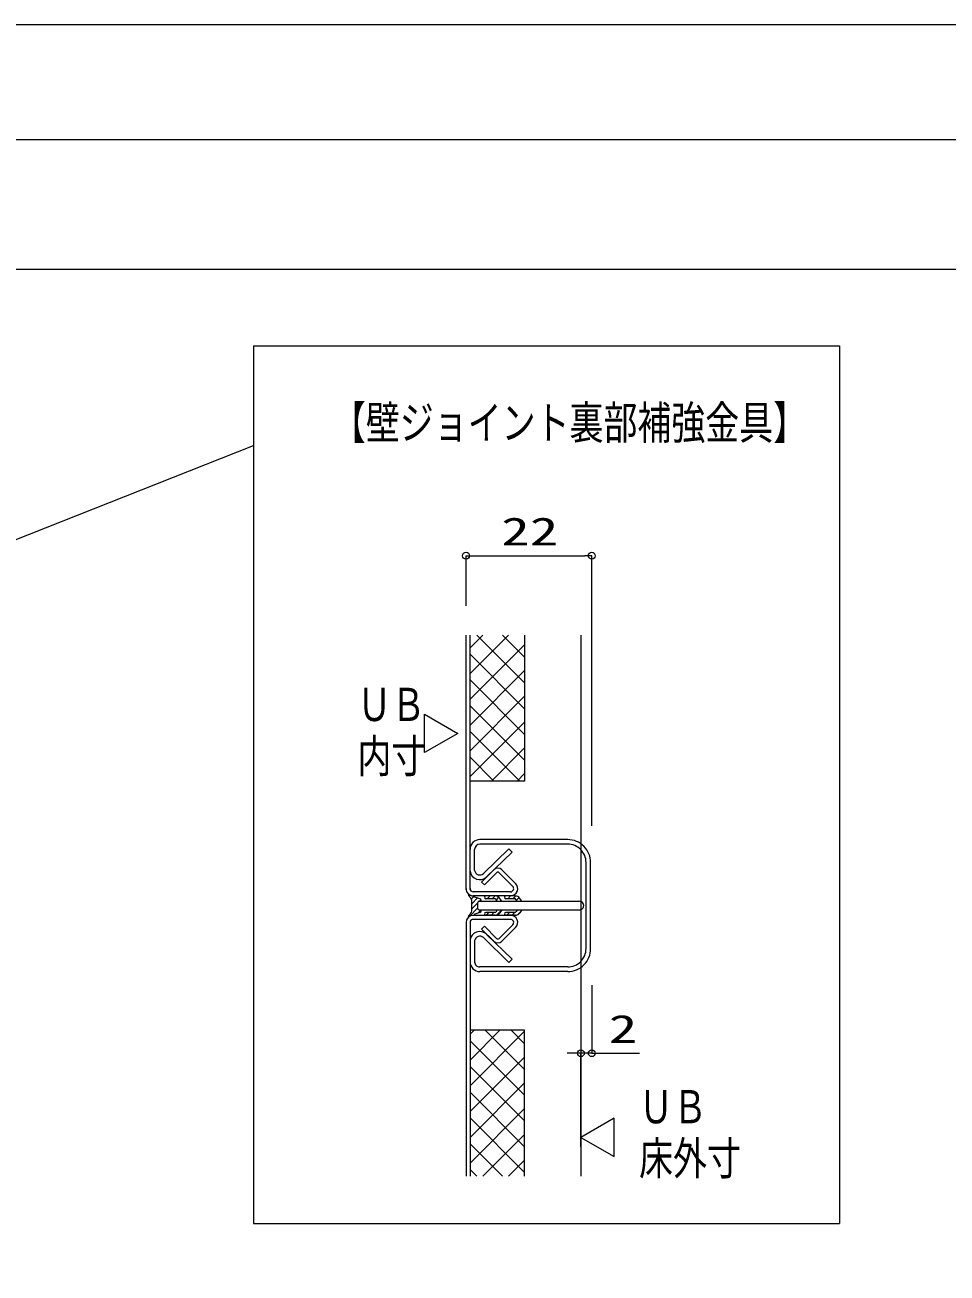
# Model space of a CAD drawing. Units: millimetres on the paper. Extents: x -305 to 305, y -152 to 152.
# Drawn here: x -180.8 to -100.5, y 39.8 to 148.5 of the extents above; entities that cross this region are included whole.
import ezdxf
from ezdxf.enums import TextEntityAlignment as Align

# ---------------------------------------------------------------- set-up
doc = ezdxf.new("R2010")
doc.units = ezdxf.units.MM
for name, color, linetype, lineweight in [('0-0_0', 7, 'Continuous', 9), ('0-1_VIEW0003', 7, 'Continuous', 9), ('0-2_VIEW0004', 7, 'Continuous', 9), ('0-4_図面枠', 3, 'Continuous', 9), ('0-5_DEFPOINTS', 7, 'Continuous', 9)]:
    doc.layers.add(name, color=color, linetype=linetype, lineweight=lineweight)
doc.styles.add('ＭＳ ゴシック', font='')
doc.styles.get('ＭＳ ゴシック').set_extended_font_data('MS Gothic')

# ---------------------------------------------------------------- blocks, each defined once
blk = doc.blocks.new('_ORIGIN')
at = {"layer": '0-0_0'}
blk.add_line((0, 0), (-1, 0), dxfattribs=at)
blk.add_circle((0, 0), 0.5, dxfattribs=at)

msp = doc.modelspace()

# ---------------------------------------------------------------- linework, layer by layer
at = {"layer": '0-0_0'}
for p, q in [((-142.044, 91.994), (-138.693, 95.346)), ((-142.044, 94.239), (-140.938, 95.346)), ((-137.294, 91.175), (-141.465, 95.346)), ((-137.294, 93.42), (-139.22, 95.346)), ((-142.044, 89.749), (-137.294, 94.499)), ((-137.294, 88.93), (-142.044, 93.68)), ((-142.044, 87.504), (-137.294, 92.254)), ((-137.294, 86.685), (-142.044, 91.435)), ((-142.044, 85.259), (-137.294, 90.009)), ((-137.294, 84.44), (-142.044, 89.19)), ((-142.044, 83.014), (-137.294, 87.764)), ((-137.724, 82.625), (-142.044, 86.945)), ((-140.188, 82.625), (-137.294, 85.519)), ((-139.969, 82.625), (-142.044, 84.7)), ((-137.943, 82.625), (-137.294, 83.274)), ((-142.126, 72.603), (-142.042, 72.687)), ((-141.922, 72.358), (-141.692, 72.588)), ((-141.894, 71.937), (-141.392, 72.439)), ((-141.894, 71.488), (-141.396, 71.986)), ((-141.232, 72.15), (-141.095, 72.287)), ((-140.558, 72.375), (-140.308, 72.625)), ((-140.109, 72.375), (-139.859, 72.625)), ((-139.753, 72.281), (-139.533, 72.502)), ((-139.436, 72.15), (-139.341, 72.245)), ((-139.038, 72.548), (-138.97, 72.616)), ((-138.762, 72.375), (-138.512, 72.625)), ((-138.313, 72.375), (-138.066, 72.622)), ((-137.994, 72.244), (-137.765, 72.474)), ((-137.64, 72.15), (-137.58, 72.21)), ((-142.107, 70.826), (-141.395, 71.538)), ((-141.364, 71.12), (-141.084, 71.4)), ((-140.661, 70.925), (-140.411, 71.175)), ((-140.212, 70.925), (-139.962, 71.175)), ((-139.751, 70.937), (-139.288, 71.4)), ((-138.865, 70.925), (-138.615, 71.175)), ((-138.416, 70.925), (-138.166, 71.175)), ((-137.927, 70.965), (-137.634, 71.258)), ((-142.044, 58.318), (-139.438, 60.925)), ((-142.044, 60.563), (-141.683, 60.925)), ((-137.294, 57.499), (-140.72, 60.925)), ((-137.294, 59.744), (-138.475, 60.925)), ((-142.044, 56.073), (-137.294, 60.823)), ((-137.294, 55.254), (-142.044, 60.004)), ((-142.044, 53.828), (-137.294, 58.578)), ((-137.294, 53.009), (-142.044, 57.759)), ((-142.044, 51.583), (-137.294, 56.333)), ((-137.294, 50.764), (-142.044, 55.514)), ((-142.044, 49.338), (-137.294, 54.088)), ((-137.294, 48.519), (-142.044, 53.269)), ((-140.933, 48.204), (-137.294, 51.843)), ((-139.224, 48.204), (-142.044, 51.024)), ((-138.688, 48.204), (-137.294, 49.598)), ((-141.469, 48.204), (-142.044, 48.779))]:
    msp.add_line(p, q, dxfattribs=at)
at = {"layer": '0-1_VIEW0003'}
for p, q in [((-142.394, 97.886), (-142.394, 102.254)), ((-141.794, 102.254), (-132.044, 102.254)), ((-131.444, 78.718), (-131.444, 102.254)), ((-142.044, 65.775), (-142.044, 64.175)), ((-131.444, 64.832), (-131.444, 58.915)), ((-132.994, 58.915), (-133.594, 58.915)), ((-132.394, 50.744), (-132.394, 58.915)), ((-131.444, 58.915), (-132.394, 58.915)), ((-131.444, 58.915), (-127.281, 58.915)), ((-130.844, 58.915), (-130.244, 58.915))]:
    msp.add_line(p, q, dxfattribs=at)
at = {"layer": '0-1_VIEW0003', "color": 134}
for p, q in [((-142.394, 73.175), (-142.394, 95.346)), ((-142.044, 73.175), (-142.044, 95.346)), ((-137.294, 95.346), (-137.294, 82.625)), ((-132.394, 95.346), (-132.394, 48.204)), ((-142.394, 73.175), (-142.394, 85.875)), ((-137.294, 82.625), (-142.044, 82.625)), ((-142.044, 74.875), (-142.044, 76.775)), ((-139.98, 74.887), (-141.041, 73.827)), ((-139.98, 74.887), (-141.041, 73.827)), ((-139.98, 74.887), (-141.041, 73.827)), ((-139.98, 74.887), (-141.041, 73.827)), ((-139.732, 74.64), (-140.793, 73.579)), ((-139.732, 74.64), (-140.793, 73.579)), ((-138.325, 73.444), (-139.521, 74.64)), ((-138.325, 73.444), (-139.521, 74.64)), ((-138.077, 73.692), (-139.272, 74.886)), ((-138.077, 73.692), (-139.272, 74.886)), ((-138.519, 72.975), (-141.769, 72.975)), ((-138.519, 72.975), (-141.769, 72.975)), ((-140.793, 73.579), (-141.041, 73.827)), ((-140.793, 73.579), (-141.041, 73.827)), ((-141.945, 72.395), (-142.179, 72.664)), ((-141.894, 71.305), (-141.894, 72.245)), ((-138.519, 72.625), (-141.769, 72.625)), ((-138.519, 72.625), (-141.769, 72.625)), ((-141.188, 72.373), (-141.625, 72.515)), ((-141.396, 72), (-141.396, 71.55)), ((-141.246, 72.15), (-132.521, 72.15)), ((-141.084, 72.15), (-141.084, 72.23)), ((-139.863, 72.625), (-140.66, 72.625)), ((-139.896, 72.375), (-140.66, 72.375)), ((-139.679, 72.149), (-139.773, 72.312)), ((-139.279, 72.149), (-139.446, 72.401)), ((-138.123, 72.625), (-138.923, 72.625)), ((-138.158, 72.375), (-138.923, 72.375)), ((-137.939, 72.149), (-138.02, 72.288)), ((-137.539, 72.149), (-137.706, 72.401)), ((-141.945, 71.155), (-142.179, 70.886)), ((-138.519, 70.925), (-141.769, 70.925)), ((-141.188, 71.177), (-141.625, 71.035)), ((-141.246, 71.4), (-132.521, 71.4)), ((-141.084, 71.32), (-141.084, 71.4)), ((-139.894, 71.176), (-140.659, 71.176)), ((-139.861, 70.926), (-140.659, 70.926)), ((-139.679, 71.4), (-139.772, 71.24)), ((-139.279, 71.4), (-139.445, 71.15)), ((-138.157, 71.176), (-138.921, 71.176)), ((-138.121, 70.926), (-138.921, 70.926)), ((-137.939, 71.4), (-138.018, 71.264)), ((-137.539, 71.4), (-137.705, 71.15)), ((-142.394, 70.375), (-142.394, 48.204)), ((-142.044, 70.375), (-142.044, 48.204)), ((-138.519, 70.575), (-141.769, 70.575)), ((-140.793, 69.971), (-141.041, 69.723)), ((-139.98, 68.663), (-141.041, 69.723)), ((-139.732, 68.91), (-140.793, 69.971)), ((-138.325, 70.106), (-139.52, 68.91)), ((-138.077, 69.858), (-139.274, 68.662)), ((-142.044, 68.675), (-142.044, 66.775)), ((-137.294, 60.925), (-142.044, 60.925)), ((-137.294, 48.204), (-137.294, 60.925))]:
    msp.add_line(p, q, dxfattribs=at)
at = {"layer": '0-1_VIEW0003', "color": 6}
for p, q in [((-133.544, 77.525), (-141.194, 77.525)), ((-142.044, 74.822), (-142.044, 76.675)), ((-141.644, 74.823), (-141.644, 76.675)), ((-133.544, 77.125), (-141.194, 77.125)), ((-140.887, 74.567), (-138.657, 76.721)), ((-140.609, 74.28), (-138.379, 76.433)), ((-138.379, 76.433), (-138.657, 76.721)), ((-131.944, 68.022), (-131.944, 75.528)), ((-131.544, 68.022), (-131.544, 75.528)), ((-142.044, 68.728), (-142.044, 66.875)), ((-141.644, 68.727), (-141.644, 66.875)), ((-140.887, 68.983), (-138.657, 66.829)), ((-133.544, 66.425), (-141.194, 66.425)), ((-133.544, 66.025), (-141.194, 66.025))]:
    msp.add_line(p, q, dxfattribs=at)
at = {"layer": '0-1_VIEW0003'}
for points in [[(-146.009, 85.104), (-146.009, 88.451), (-143.111, 86.777)], [(-129.497, 49.904), (-129.497, 53.251), (-132.394, 51.578)]]:
    msp.add_lwpolyline(points, close=True, dxfattribs=at)
at = {"layer": '0-1_VIEW0003', "color": 6}
msp.add_lwpolyline([(-140.609, 69.27), (-138.379, 67.117), (-138.657, 66.829)], dxfattribs=at)
for centre, radius, start, end in [((-141.194, 76.675), 0.85, 90, 180), ((-133.544, 75.525), 2, 359.92088, 90.00001), ((-141.194, 76.675), 0.45, 90, 180), ((-133.544, 75.525), 1.6, 359.92088, 90.00001), ((-141.2, 74.891), 0.85, 188.79644, 314), ((-141.2, 74.891), 0.45, 188.72024, 314), ((-141.2, 68.659), 0.85, 46, 171.20356), ((-141.2, 68.659), 0.45, 46, 171.27976), ((-133.544, 68.025), 2, 270, 0.07913), ((-133.544, 68.025), 1.6, 270, 0.07913), ((-141.194, 66.875), 0.85, 180, 270.00001), ((-141.194, 66.875), 0.45, 180, 270.00001)]:
    msp.add_arc(centre, radius, start, end, dxfattribs=at)
at = {"layer": '0-1_VIEW0003', "color": 134}
for centre, radius, start, end in [((-139.626, 74.534), 0.5, 45, 135), ((-139.626, 74.534), 0.5, 45, 135), ((-139.626, 74.534), 0.15, 45, 135), ((-139.626, 74.534), 0.15, 45, 135), ((-141.769, 73.25), 0.625, 179.99999, 270), ((-141.769, 73.25), 0.625, 179.99999, 270), ((-141.769, 73.25), 0.275, 179.99999, 270), ((-141.769, 73.25), 0.275, 179.99999, 270), ((-138.519, 73.25), 0.625, 270, 45), ((-138.519, 73.25), 0.625, 270, 45), ((-138.519, 73.25), 0.275, 270, 45), ((-138.519, 73.25), 0.275, 270, 45), ((-142.136, 72.691), 0.05, 87.19258, 217.80225), ((-142.144, 72.245), 0.25, 0, 45), ((-141.594, 72.61), 0.1, 171.37562, 251.98065), ((-141.246, 72), 0.15, 90, 180), ((-141.234, 72.23), 0.15, 360, 71.98064), ((-140.66, 72.5), 0.125, 90.00001, 270), ((-139.896, 72.225), 0.15, 30.94076, 90), ((-139.863, 72.125), 0.5, 33.49443, 90), ((-138.923, 72.5), 0.125, 90.00001, 270), ((-138.158, 72.225), 0.15, 24.64709, 90), ((-138.123, 72.125), 0.5, 33.49443, 90), ((-132.521, 71.775), 0.375, 269.99999, 90), ((-141.769, 70.3), 0.625, 90, 179.99999), ((-142.136, 70.859), 0.05, 142.19775, 272.80743), ((-142.144, 71.305), 0.25, 315, 0), ((-141.594, 70.94), 0.1, 108.01935, 187.87126), ((-141.246, 71.55), 0.15, 180.00001, 270), ((-141.234, 71.32), 0.15, 288.01936, 360), ((-140.659, 71.051), 0.125, 90.00001, 270), ((-139.894, 71.326), 0.15, 270, 335.35291), ((-139.861, 71.426), 0.5, 270, 326.50557), ((-138.921, 71.051), 0.125, 90.00001, 270), ((-138.519, 70.3), 0.625, 315, 90), ((-138.157, 71.326), 0.15, 270, 335.35291), ((-138.121, 71.426), 0.5, 270, 326.50557), ((-141.769, 70.3), 0.275, 90, 179.99999), ((-138.519, 70.3), 0.275, 315, 90), ((-139.626, 69.016), 0.5, 225, 315), ((-139.626, 69.016), 0.15, 225, 315)]:
    msp.add_arc(centre, radius, start, end, dxfattribs=at)
at = {"layer": '0-2_VIEW0004'}
for p, q in [((-225.261, 127.221), (-82.614, 127.221)), ((-160.909, 120.554), (-160.909, 44.064)), ((-160.909, 120.554), (-109.862, 120.554)), ((-203.191, 95.114), (-160.909, 111.854)), ((-160.909, 44.064), (-109.862, 44.064))]:
    msp.add_line(p, q, dxfattribs=at)
msp.add_lwpolyline([(-160.909, 120.554), (-109.862, 120.554), (-109.862, 44.064)], dxfattribs=at)
at = {"layer": '0-4_図面枠'}
msp.add_lwpolyline([(-291.017, -138.498), (108.983, -138.498), (108.983, 138.502), (-291.017, 138.502)], close=True, dxfattribs=at)
at = {"layer": '0-5_DEFPOINTS'}
msp.add_line((118.983, 148.502), (-301.017, 148.502), dxfattribs=at)

# ---------------------------------------------------------------- block references
at = {"layer": '0-1_VIEW0003', "xscale": 0.6, "yscale": 0.6, "rotation": 180}
for p in [(-142.394, 102.254), (-131.444, 58.915)]:
    msp.add_blockref('_ORIGIN', p, dxfattribs=at)
at = {"layer": '0-1_VIEW0003', "xscale": 0.6, "yscale": 0.6}
for p in [(-131.444, 102.254), (-132.394, 58.915)]:
    msp.add_blockref('_ORIGIN', p, dxfattribs=at)

# ---------------------------------------------------------------- texts
at = {"layer": '0-1_VIEW0003', "style": 'ＭＳ ゴシック'}
for s, height, width, p in [('【壁ジョイント裏部補強金具】', 2.889, 0.75, (-154.074, 111.544)), ('22', 2.441, 1.5, (-139.337, 102.419)), ('ＵＢ', 2.889, 0.75, (-151.852, 86.99)), ('内寸', 2.889, 0.75, (-151.852, 82.494)), ('2', 2.441, 1.5, (-129.972, 59.08)), ('ＵＢ', 2.889, 0.75, (-127.325, 51.941)), ('床外寸', 2.889, 0.75, (-127.325, 47.445))]:
    msp.add_text(s, height=height, dxfattribs=dict(at, width=width)).set_placement(p, align=Align.BOTTOM_LEFT)

doc.saveas('drawing.dxf')
